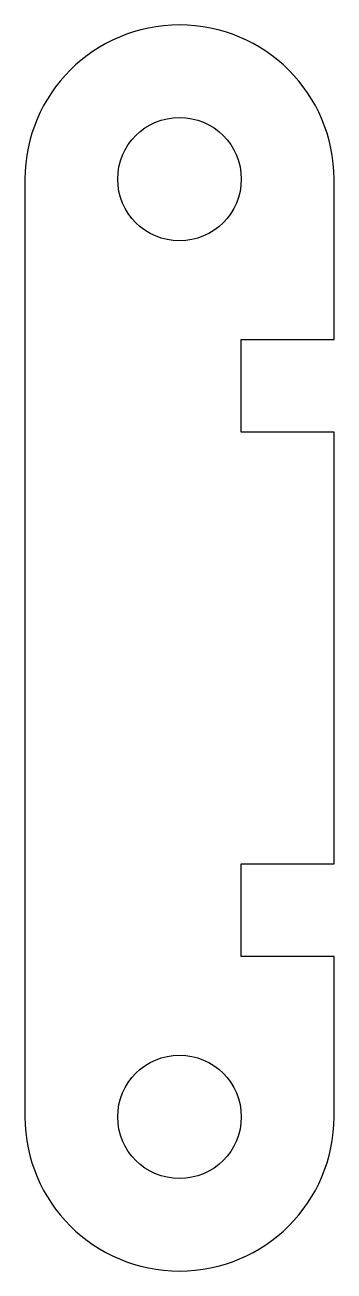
# Model space of a CAD drawing. Header units: millimetres. Extents: x -21.2 to -11.2, y -18.9 to 21.5.
import ezdxf

# ---------------------------------------------------------------- set-up
doc = ezdxf.new("R2010")
doc.units = ezdxf.units.MM

msp = doc.modelspace()

# ---------------------------------------------------------------- linework, layer by layer
msp.add_lwpolyline([(-11.225, -8.702), (-14.225, -8.702), (-14.225, -5.702), (-11.225, -5.702), (-11.225, 8.298), (-14.225, 8.298), (-14.225, 11.298), (-11.225, 11.298), (-11.225, 16.498, 1), (-21.225, 16.498), (-21.225, -13.902, 1), (-11.225, -13.902)], format="xyb", close=True)
for centre in [(-16.225, 16.498), (-16.225, -13.902)]:
    msp.add_circle(centre, 2)

doc.saveas('drawing.dxf')
